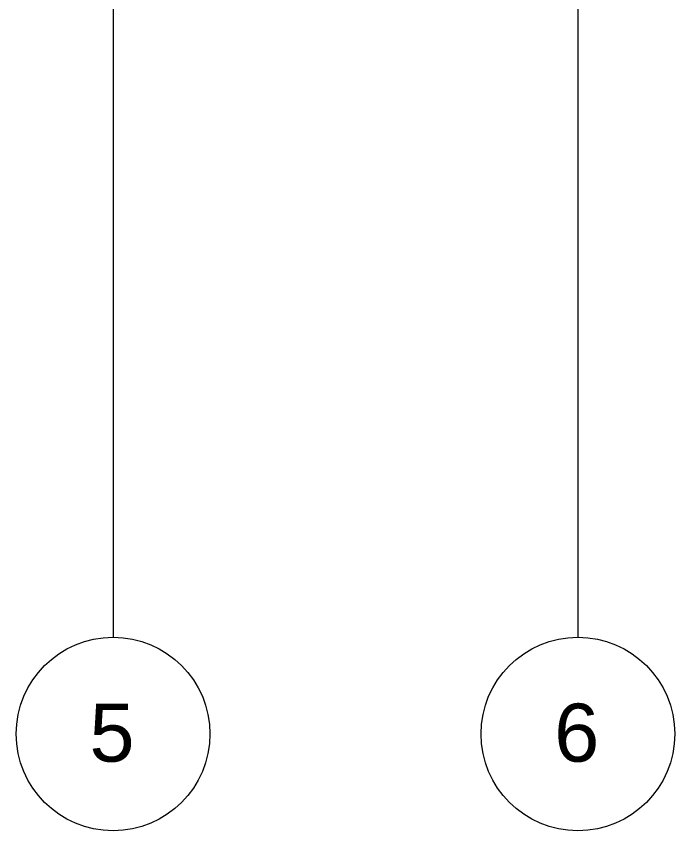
# Model space of a CAD drawing. Header units: millimetres. Extents: x -9358 to 257996, y -67499 to 9117.
# Drawn here: x 16500 to 19900, y -67167 to -62957 of the extents above; entities that cross this region are included whole.
import ezdxf

# ---------------------------------------------------------------- set-up
doc = ezdxf.new("R2010")
doc.units = ezdxf.units.MM
doc.header["$LTSCALE"] = 1000
doc.linetypes.add('Grid Line', pattern=[22.225, 12.7, -3.175, 3.175, -3.175])
doc.layers.add('A-AXS-1', color=8, linetype='Grid Line', lineweight=9)
doc.layers.add('A-AXS-CIR', color=8, linetype='Continuous', lineweight=9)
doc.styles.add('Arial_2', font='arial.ttf', dxfattribs={"height": 300})

# ---------------------------------------------------------------- blocks, each defined once
blk = doc.blocks.new('Grid - Grid Head - Circle_100-910310-01-Ground Floor Furniture Plan')
at = {"layer": 'A-AXS-CIR'}
blk.add_circle((0, 0), 5, dxfattribs=at)
blk = doc.blocks.new('G')
at = {"layer": 'A-AXS-1'}
for p, q in [((17000, -60820), (17000, -66018.5)), ((19400, -60820), (19400, -66018.5))]:
    blk.add_line(p, q, dxfattribs=at)
at = {"layer": 'A-AXS-CIR', "xscale": 99.99999999999991, "yscale": 99.99999999999991, "zscale": 99.99999999999991, "rotation": 180}
for p in [(17000, -66518.5), (19400, -66518.5)]:
    blk.add_blockref('Grid - Grid Head - Circle_100-910310-01-Ground Floor Furniture Plan', p, dxfattribs=at)
at = {"layer": 'A-AXS-CIR', "char_height": 300, "width": 288.607, "attachment_point": 1, "style": 'Arial_2'}
for s, insert in [('\\fArial|b0|i0|c178|p34|;5', (16877.6, -66361.6)), ('\\fArial|b0|i0|c178|p34|;6', (19277.6, -66361.6))]:
    blk.add_mtext(s, dxfattribs=dict(at, insert=insert))

msp = doc.modelspace()

# ---------------------------------------------------------------- block references
msp.add_blockref('G', (0, -148.1))

doc.saveas('drawing.dxf')
